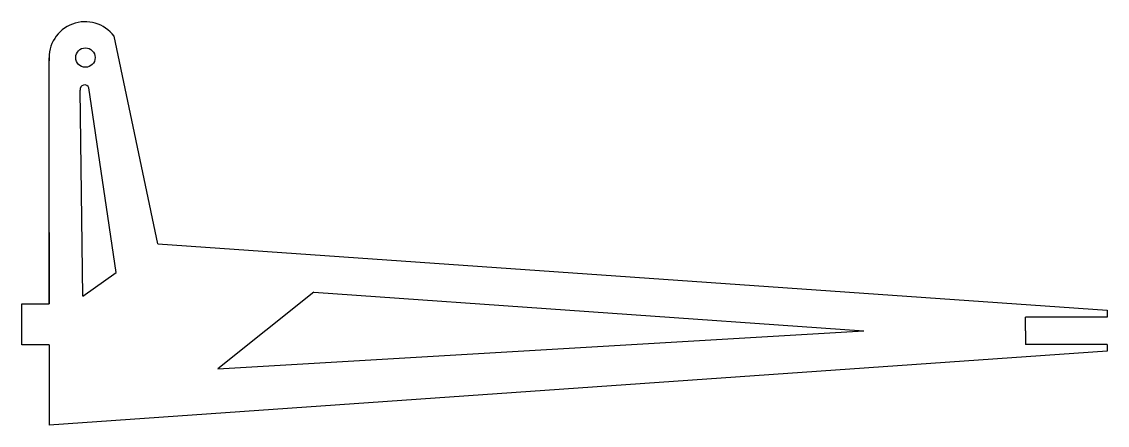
# Model space of a CAD drawing. Header units: millimetres. Extents: x 2420.2 to 2499.7, y 1422.5 to 1452.
import ezdxf

# ---------------------------------------------------------------- set-up
doc = ezdxf.new("R2010")
doc.units = ezdxf.units.MM
doc.layers.add('7', color=7, linetype='Continuous')
doc.layers.add('LAYER01', color=7, linetype='Continuous')

msp = doc.modelspace()

# ---------------------------------------------------------------- linework, layer by layer
at = {"color": 2}
for p, q in [((2430.184, 1435.74), (2426.98, 1450.924)), ((2422.211, 1431.346), (2422.211, 1449.346)), ((2424.683, 1431.915), (2424.494, 1446.981)), ((2427.141, 1433.643), (2425.135, 1447.155)), ((2424.683, 1431.915), (2427.141, 1433.643)), ((2441.601, 1432.194), (2434.571, 1426.574)), ((2441.601, 1432.194), (2481.906, 1429.375)), ((2420.211, 1431.346), (2422.211, 1431.346)), ((2420.211, 1428.346), (2420.211, 1431.346)), ((2434.571, 1426.574), (2481.906, 1429.375)), ((2422.211, 1428.346), (2420.211, 1428.346))]:
    msp.add_line(p, q, dxfattribs=at)
msp.add_circle((2424.878, 1449.367), 0.71, dxfattribs=at)
for centre, radius, start, end in [((2424.857, 1449.346), 2.645, 36.61133, 184.44311), ((2424.824, 1447.032), 0.334, 21.56703, 188.68871)]:
    msp.add_arc(centre, radius, start, end, dxfattribs=at)
at = {"layer": '7', "color": 2, "linetype": 'Continuous'}
for points in [[(2422.211, 1436.563), (2422.211, 1431.346)], [(2422.211, 1428.346), (2422.211, 1422.454)]]:
    msp.add_lwpolyline(points, dxfattribs=at)
at = {"layer": 'LAYER01', "color": 2}
for p, q in [((2430.184, 1435.74), (2499.744, 1430.875)), ((2499.744, 1430.875), (2499.744, 1430.375)), ((2493.744, 1429.375), (2493.744, 1430.375)), ((2499.744, 1430.375), (2493.744, 1430.375)), ((2493.744, 1429.375), (2493.744, 1428.375)), ((2499.744, 1427.875), (2422.211, 1422.454)), ((2499.744, 1428.375), (2493.744, 1428.375)), ((2499.744, 1428.375), (2499.744, 1427.875))]:
    msp.add_line(p, q, dxfattribs=at)

doc.saveas('drawing.dxf')
